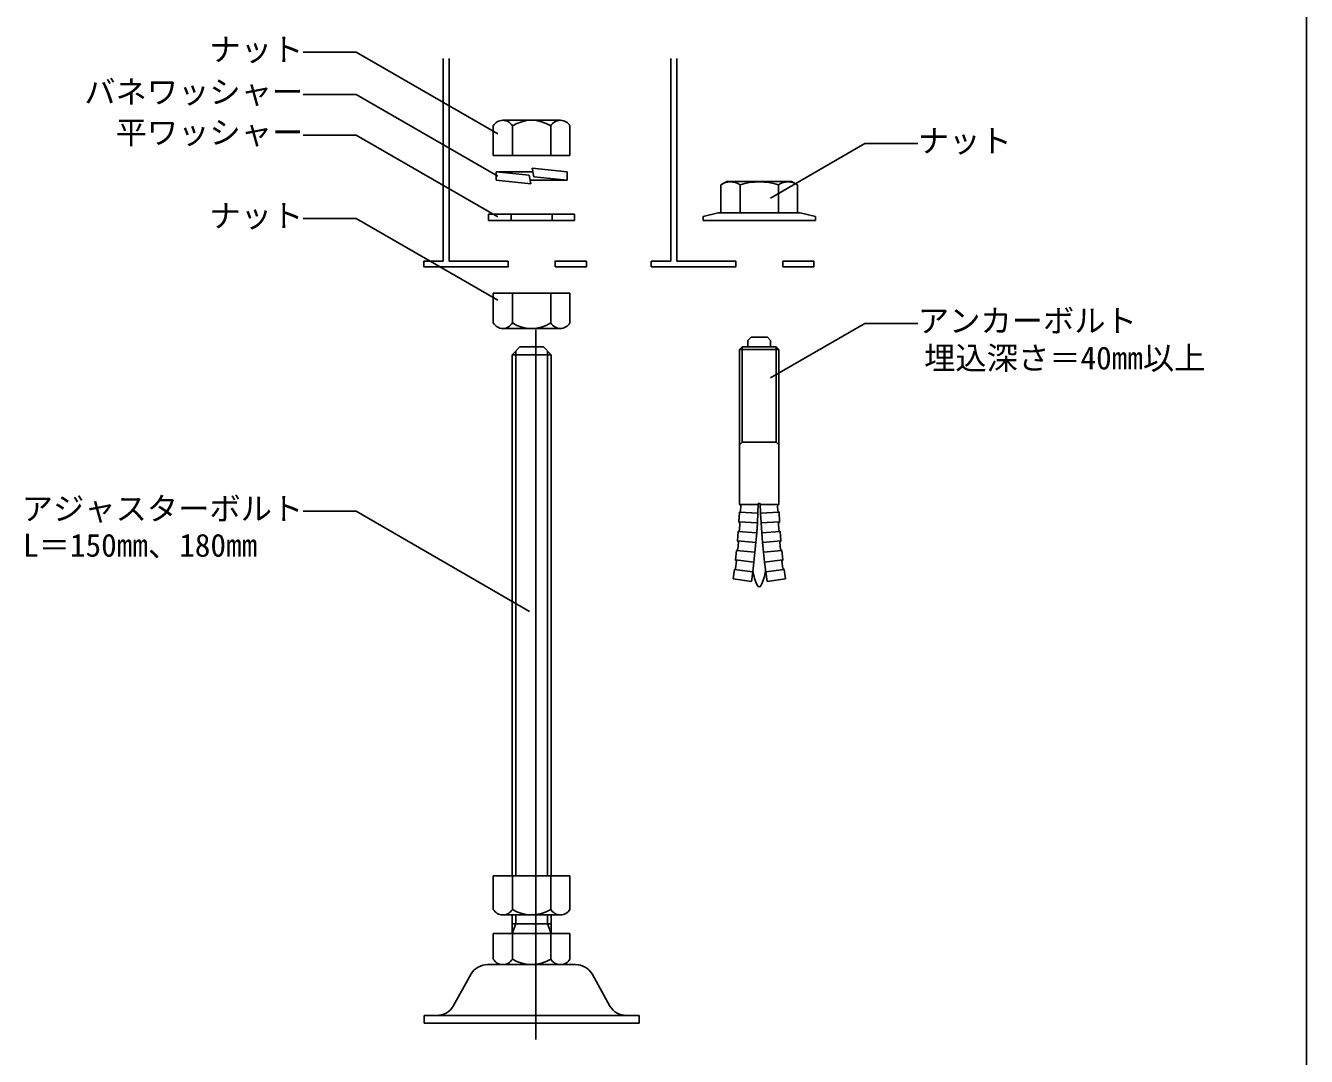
# Model space of a CAD drawing. Units: millimetres on the paper, enlarged 10 times, with parts at other scales. Extents: x -10475 to 9199, y -10092 to 10143.
# Drawn here: x -2830 to -2012, y -4779 to -4120 of the extents above; entities that cross this region are included whole.
import ezdxf
from ezdxf.enums import TextEntityAlignment as Align

# ---------------------------------------------------------------- set-up
doc = ezdxf.new("R2010")
doc.units = ezdxf.units.MM
doc.header["$LTSCALE"] = 10
for name, color, linetype in [('0-F_図面枠', 7, 'Continuous'), ('F-0_FRP', 4, 'Continuous'), ('F-1_SUS', 7, 'Continuous'), ('F-2_金物', 7, 'Continuous'), ('F-3', 7, 'Continuous'), ('F-A_金物品名', 3, 'Continuous')]:
    doc.layers.add(name, color=color, linetype=linetype)
doc.styles.add('ＭＳ ゴシック', font='')
doc.styles.get('ＭＳ ゴシック').set_extended_font_data('MS Gothic')

msp = doc.modelspace()

# ---------------------------------------------------------------- linework, layer by layer
at = {"layer": '0-F_図面枠'}
msp.add_line((-2011.52, -5879.95), (-2011.52, -3119.95), dxfattribs=at)
at = {"layer": 'F-0_FRP', "color": 7}
for p, q in [((-2575.83, -4270.38), (-2575.83, -4274.13)), ((-2563.33, -4270.38), (-2575.83, -4270.38)), ((-2563.33, -4274.13), (-2575.83, -4274.13)), ((-2430.33, -4270.38), (-2430.33, -4274.13)), ((-2417.83, -4270.38), (-2430.33, -4270.38)), ((-2417.83, -4274.13), (-2430.33, -4274.13))]:
    msp.add_line(p, q, dxfattribs=at)
at = {"layer": 'F-1_SUS'}
for p, q in [((-2563.33, -4140.82), (-2563.33, -4270.38)), ((-2417.83, -4140.82), (-2417.83, -4270.38)), ((-2414.08, -4140.82), (-2414.08, -4270.38)), ((-2414.08, -4270.38), (-2376.33, -4270.38)), ((-2346.33, -4274.13), (-2346.33, -4270.38)), ((-2346.33, -4270.38), (-2326.33, -4270.38)), ((-2346.33, -4274.13), (-2326.33, -4274.13)), ((-2326.33, -4274.13), (-2326.33, -4270.38))]:
    msp.add_line(p, q, dxfattribs=at)
for points in [[(-2559.58, -4140.82), (-2559.58, -4270.38), (-2521.83, -4270.38)], [(-2563.33, -4274.13), (-2521.83, -4274.13), (-2521.83, -4270.38)], [(-2491.83, -4274.13), (-2491.83, -4270.38), (-2471.83, -4270.38)], [(-2491.83, -4274.13), (-2471.83, -4274.13), (-2471.83, -4270.38)], [(-2417.83, -4274.13), (-2376.33, -4274.13), (-2376.33, -4270.38)]]:
    msp.add_lwpolyline(points, dxfattribs=at)
at = {"layer": 'F-2_金物'}
for p, q in [((-2531.37, -4202.9), (-2531.37, -4183.94)), ((-2488.43, -4180.4), (-2525.24, -4180.4)), ((-2519.1, -4202.9), (-2519.1, -4183.94)), ((-2494.57, -4202.9), (-2494.57, -4183.94)), ((-2482.3, -4202.9), (-2482.3, -4183.94)), ((-2482.3, -4202.9), (-2531.37, -4202.9)), ((-2507.44, -4202.9), (-2529.18, -4202.9)), ((-2483.18, -4202.9), (-2502.06, -4202.9)), ((-2385.87, -4221.74), (-2381.95, -4219.48)), ((-2385.87, -4221.74), (-2385.87, -4239.48)), ((-2381.95, -4219.48), (-2340.7, -4219.48)), ((-2373.6, -4221.74), (-2373.6, -4239.48)), ((-2349.06, -4221.74), (-2349.06, -4239.48)), ((-2336.79, -4221.74), (-2340.7, -4219.48)), ((-2336.79, -4221.74), (-2336.79, -4239.48)), ((-2534.33, -4240.48), (-2479.33, -4240.48)), ((-2534.33, -4240.48), (-2534.33, -4244.48)), ((-2519.96, -4240.48), (-2519.96, -4244.48)), ((-2493.71, -4240.48), (-2493.71, -4244.48)), ((-2479.33, -4244.48), (-2479.33, -4240.48)), ((-2387.58, -4239.48), (-2335.08, -4239.48)), ((-2479.33, -4244.48), (-2534.33, -4244.48)), ((-2387.58, -4244.48), (-2397.24, -4244.48)), ((-2387.58, -4244.48), (-2335.08, -4244.48)), ((-2335.08, -4244.48), (-2325.42, -4244.48)), ((-2482.3, -4291.02), (-2531.37, -4291.02)), ((-2531.37, -4291.02), (-2531.37, -4309.98)), ((-2519.1, -4291.02), (-2519.1, -4309.98)), ((-2494.57, -4291.02), (-2494.57, -4309.98)), ((-2482.3, -4291.02), (-2482.3, -4309.98)), ((-2488.43, -4313.52), (-2525.24, -4313.52)), ((-2368.62, -4321.2), (-2366.54, -4319.11)), ((-2368.62, -4325.36), (-2368.62, -4321.2)), ((-2356.12, -4319.11), (-2366.54, -4319.11)), ((-2354.04, -4321.2), (-2356.12, -4319.11)), ((-2354.04, -4325.36), (-2354.04, -4321.2)), ((-2519.33, -4330.36), (-2519.33, -4663.57)), ((-2494.33, -4330.36), (-2519.33, -4330.36)), ((-2499.33, -4325.36), (-2494.33, -4330.36)), ((-2494.33, -4663.57), (-2494.33, -4330.36)), ((-2373.83, -4327.06), (-2372.14, -4325.36)), ((-2348.83, -4327.06), (-2373.83, -4327.06)), ((-2373.83, -4426.11), (-2373.83, -4327.06)), ((-2372.14, -4367.86), (-2372.14, -4325.36)), ((-2350.52, -4325.36), (-2372.14, -4325.36)), ((-2350.52, -4367.86), (-2350.52, -4325.36)), ((-2350.52, -4325.36), (-2348.83, -4327.06)), ((-2348.83, -4426.11), (-2348.83, -4327.06)), ((-2350.52, -4386.17), (-2350.52, -4367.86)), ((-2373.83, -4387.86), (-2372.14, -4386.17)), ((-2350.52, -4386.17), (-2348.83, -4387.86)), ((-2373.83, -4426.11), (-2361.98, -4426.11)), ((-2373.11, -4426.86), (-2373.8, -4426.11)), ((-2373.25, -4430.38), (-2373.11, -4426.86)), ((-2362.2, -4431.64), (-2361.95, -4425.36)), ((-2360.7, -4425.36), (-2361.95, -4425.36)), ((-2360.46, -4431.64), (-2360.7, -4425.36)), ((-2348.83, -4426.11), (-2360.68, -4426.11)), ((-2349.55, -4426.86), (-2348.86, -4426.11)), ((-2349.41, -4430.38), (-2349.55, -4426.86)), ((-2362.52, -4437.9), (-2374.35, -4437.2)), ((-2373.65, -4437.99), (-2374.34, -4437.2)), ((-2373.25, -4430.38), (-2374.02, -4431.1)), ((-2360.46, -4431.64), (-2348.63, -4431.1)), ((-2360.13, -4437.9), (-2360.46, -4431.64)), ((-2360.13, -4437.9), (-2348.31, -4437.2)), ((-2349.41, -4430.38), (-2348.63, -4431.1)), ((-2349.01, -4437.99), (-2348.32, -4437.2)), ((-2348.63, -4431.1), (-2348.31, -4437.2)), ((-2374.75, -4443.3), (-2375.24, -4449.39)), ((-2373.95, -4442.61), (-2374.75, -4443.3)), ((-2362.94, -4444.17), (-2374.75, -4443.3)), ((-2373.95, -4442.61), (-2373.65, -4437.99)), ((-2359.72, -4444.17), (-2360.13, -4437.9)), ((-2359.72, -4444.17), (-2347.91, -4443.3)), ((-2359.21, -4450.42), (-2359.72, -4444.17)), ((-2348.7, -4442.61), (-2349.01, -4437.99)), ((-2348.7, -4442.61), (-2347.91, -4443.3)), ((-2347.91, -4443.3), (-2347.41, -4449.39)), ((-2374.57, -4450.2), (-2375.24, -4449.39)), ((-2363.44, -4450.42), (-2375.24, -4449.39)), ((-2375, -4454.81), (-2374.57, -4450.2)), ((-2359.21, -4450.42), (-2347.41, -4449.39)), ((-2358.62, -4456.67), (-2359.21, -4450.42)), ((-2348.09, -4450.2), (-2347.42, -4449.39)), ((-2347.66, -4454.81), (-2348.09, -4450.2)), ((-2375.82, -4455.48), (-2376.48, -4461.55)), ((-2364.71, -4462.91), (-2376.48, -4461.55)), ((-2375.82, -4462.38), (-2376.47, -4461.55)), ((-2376.39, -4466.97), (-2375.82, -4462.38)), ((-2364.03, -4456.67), (-2375.82, -4455.48)), ((-2375, -4454.81), (-2375.81, -4455.48)), ((-2358.62, -4456.67), (-2346.84, -4455.48)), ((-2357.95, -4462.91), (-2358.62, -4456.67)), ((-2357.95, -4462.91), (-2346.18, -4461.55)), ((-2347.66, -4454.81), (-2346.84, -4455.48)), ((-2346.84, -4455.48), (-2346.18, -4461.55)), ((-2346.83, -4462.38), (-2346.18, -4461.55)), ((-2346.27, -4466.97), (-2346.83, -4462.38)), ((-2377.22, -4467.62), (-2378.05, -4473.67)), ((-2376.39, -4466.97), (-2377.22, -4467.62)), ((-2357.18, -4469.14), (-2357.95, -4462.91)), ((-2357.18, -4469.14), (-2345.43, -4467.62)), ((-2356.33, -4475.36), (-2357.18, -4469.14)), ((-2346.27, -4466.97), (-2345.44, -4467.62)), ((-2345.43, -4467.62), (-2344.61, -4473.67)), ((-2366.33, -4475.36), (-2378.05, -4473.67)), ((-2356.33, -4475.36), (-2344.61, -4473.67)), ((-2482.3, -4663.57), (-2531.37, -4663.57)), ((-2531.37, -4663.57), (-2531.37, -4685.03)), ((-2519.1, -4663.57), (-2519.1, -4685.03)), ((-2494.57, -4663.57), (-2494.57, -4685.03)), ((-2482.3, -4663.57), (-2482.3, -4685.03)), ((-2488.43, -4688.57), (-2525.24, -4688.57)), ((-2519.35, -4688.57), (-2519.35, -4700.36)), ((-2494.33, -4688.57), (-2494.33, -4700.36)), ((-2519.35, -4694.3), (-2494.33, -4694.3)), ((-2482.3, -4700.36), (-2531.37, -4700.36)), ((-2531.37, -4700.36), (-2531.37, -4716.82)), ((-2519.1, -4700.36), (-2519.1, -4716.82)), ((-2494.57, -4700.36), (-2494.57, -4716.82)), ((-2482.3, -4700.36), (-2482.3, -4716.82)), ((-2534.91, -4720.36), (-2478.76, -4720.36)), ((-2488.43, -4720.36), (-2525.24, -4720.36)), ((-2556.91, -4746.99), (-2545.51, -4726.24)), ((-2468.16, -4726.24), (-2456.76, -4746.99)), ((-2575.58, -4752.86), (-2438.08, -4752.86)), ((-2575.58, -4757.86), (-2575.58, -4752.86)), ((-2438.08, -4752.86), (-2438.08, -4757.86)), ((-2438.08, -4757.86), (-2575.58, -4757.86))]:
    msp.add_line(p, q, dxfattribs=at)
at = {"layer": 'F-2_金物', "color": 4}
for p, q in [((-2504.07, -4314.35), (-2504.07, -4768.32)), ((-2504.07, -4314.35), (-2504.07, -4768.32)), ((-2516.98, -4328.01), (-2516.98, -4663.57)), ((-2496.68, -4663.57), (-2496.68, -4328.01)), ((-2516.98, -4688.57), (-2516.98, -4694.3)), ((-2516.98, -4694.3), (-2519.35, -4700.36))]:
    msp.add_line(p, q, dxfattribs=at)
at = {"layer": 'F-2_金物'}
for points in [[(-2387.58, -4239.48), (-2397.24, -4241.97), (-2397.24, -4244.48)], [(-2335.08, -4239.48), (-2325.42, -4241.97), (-2325.42, -4244.48)], [(-2519.33, -4330.36), (-2514.33, -4325.36), (-2499.33, -4325.36)], [(-2350.52, -4386.17), (-2372.14, -4386.17), (-2372.14, -4367.86)], [(-2362.2, -4431.64), (-2374.03, -4431.1), (-2374.35, -4437.2)], [(-2364.03, -4456.67), (-2363.44, -4450.42), (-2362.94, -4444.17), (-2362.52, -4437.9), (-2362.2, -4431.64)], [(-2365.48, -4469.14), (-2364.71, -4462.91), (-2364.03, -4456.67)], [(-2366.33, -4475.36), (-2365.48, -4469.14), (-2377.22, -4467.62)]]:
    msp.add_lwpolyline(points, dxfattribs=at)
at = {"layer": 'F-2_金物', "color": 4}
msp.add_lwpolyline([(-2496.68, -4688.57), (-2496.68, -4694.3), (-2494.33, -4700.36)], dxfattribs=at)
at = {"layer": 'F-2_金物'}
for centre, radius, start, end in [((-2525.24, -4187.49), 7.08, 29.99985, 149.99985), ((-2506.83, -4203.42), 23.02, 57.79585, 122.2043), ((-2488.43, -4187.49), 7.08, 29.99985, 149.99985), ((-2379.73, -4230.43), 10.64, 54.793, 125.207), ((-2361.33, -4259.43), 39.64, 71.971, 108.029), ((-2342.93, -4230.43), 10.64, 54.793, 125.207), ((-2525.24, -4306.44), 7.08, 210.00015, 330.00015), ((-2506.83, -4290.5), 23.02, 237.7957, 302.20415), ((-2488.43, -4306.44), 7.08, 210.00015, 330.00015), ((-2332.49, -4463.55), 33.26, 188.441, 205.72), ((-2390.17, -4463.55), 33.26, 334.28, 351.559), ((-2361.33, -4477.45), 1.25, 205.72, 334.28), ((-2525.24, -4681.49), 7.08, 210.00015, 330.00015), ((-2506.83, -4665.55), 23.02, 237.7957, 302.20415), ((-2488.43, -4681.49), 7.08, 210.00015, 330.00015), ((-2534.91, -4732.86), 12.5, 90, 147.99462), ((-2525.24, -4713.28), 7.08, 210.00015, 330.00015), ((-2506.83, -4697.34), 23.02, 237.7957, 302.20415), ((-2488.43, -4713.28), 7.08, 210.00015, 330.00015), ((-2478.76, -4732.86), 12.5, 32.00538, 90), ((-2567.51, -4740.36), 12.5, 270, 327.99462), ((-2446.16, -4740.36), 12.5, 212.00538, 270)]:
    msp.add_arc(centre, radius, start, end, dxfattribs=at)
at = {"layer": 'F-3'}
for p, q in [((-2529.46, -4218.78), (-2529.46, -4213.25)), ((-2508.33, -4215.47), (-2529.46, -4213.25)), ((-2505.98, -4213.25), (-2529.46, -4213.25)), ((-2508.33, -4215.47), (-2507.25, -4221.11)), ((-2506.42, -4210.91), (-2484.21, -4213.25)), ((-2505.34, -4216.56), (-2506.42, -4210.91)), ((-2505.34, -4216.56), (-2484.21, -4218.78)), ((-2484.21, -4218.78), (-2484.21, -4213.25)), ((-2529.46, -4218.78), (-2507.25, -4221.11)), ((-2507.69, -4218.78), (-2484.21, -4218.78))]:
    msp.add_line(p, q, dxfattribs=at)
at = {"layer": 'F-A_金物品名'}
for p, q in [((-2618.97, -4136.87), (-2652.8, -4136.87)), ((-2618.97, -4136.87), (-2528.47, -4189.12)), ((-2618.97, -4163.93), (-2652.8, -4163.93)), ((-2618.97, -4163.93), (-2528.47, -4216.18)), ((-2618.97, -4189.87), (-2652.8, -4189.87)), ((-2618.97, -4189.87), (-2528.47, -4242.12)), ((-2293.71, -4195.28), (-2354.08, -4230.13)), ((-2293.71, -4195.28), (-2259.88, -4195.28)), ((-2618.97, -4243.17), (-2652.8, -4243.17)), ((-2618.97, -4243.17), (-2528.47, -4295.42)), ((-2293.71, -4310.29), (-2354.08, -4345.14)), ((-2293.71, -4310.29), (-2259.88, -4310.29)), ((-2618.97, -4430.45), (-2652.8, -4430.45)), ((-2618.97, -4430.45), (-2508.1, -4494.47))]:
    msp.add_line(p, q, dxfattribs=at)

# ---------------------------------------------------------------- texts
at = {"layer": 'F-A_金物品名', "color": 7, "style": 'ＭＳ ゴシック'}
for s, p in [('ナット', (-2712.8, -4146.87)), ('バネワッシャー', (-2792.8, -4173.93)), ('平ワッシャー', (-2772.8, -4199.87)), ('ナット', (-2259.88, -4205.28)), ('ナット', (-2712.8, -4253.17)), ('アンカーボルト', (-2259.88, -4320.29)), ('埋込深さ＝40mm以上', (-2255.89, -4344.11)), ('アジャスターボルト', (-2832.8, -4440.45)), ('L＝150mm、180mm', (-2831.95, -4463.87))]:
    msp.add_text(s, height=14.66, dxfattribs=at).set_placement(p, align=Align.BOTTOM_LEFT)

doc.saveas('drawing.dxf')
